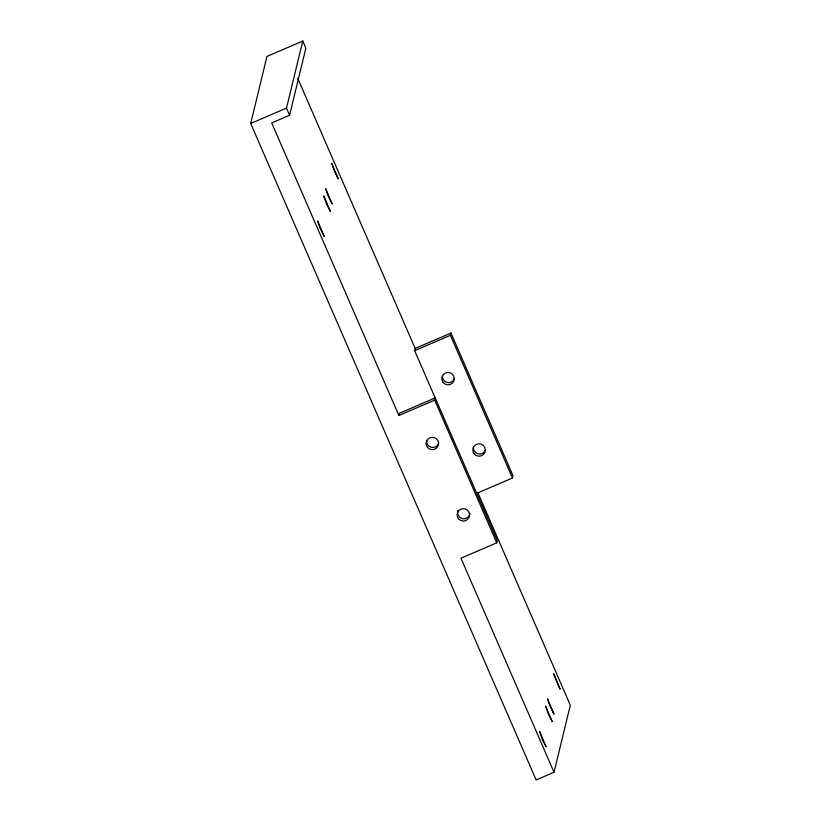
<?xml version="1.0" encoding="UTF-8"?>
<svg xmlns="http://www.w3.org/2000/svg" width="821" height="821" viewBox="0 0 821 821"><rect width="100%" height="100%" fill="white"/><g stroke="black" fill="none" stroke-linecap="round" stroke-linejoin="round"><path stroke-width="1.23" d="M477.74 492.313L570.308 705.198L554.031 772.263L536.134 779.95L250.692 123.478L266.969 56.413L302.764 41.05L305.864 48.182L289.597 115.248L271.7 122.934L398.903 415.488L434.699 400.125L435.243 397.887L399.447 413.25L398.903 415.488M289.597 115.248L286.498 108.115L302.764 41.05M554.031 772.263L460.961 558.198L496.756 542.835L497.3 540.598L414.626 350.659L415.169 348.422L297.674 78.19M476.683 493.37L512.478 478.007L450.431 335.296L450.965 333.059L415.169 348.422M512.478 478.007L513.022 475.77L450.965 333.059M250.692 123.478L286.498 108.115M414.626 350.659L450.431 335.296M434.699 400.125L496.756 542.835M454.393 378.717A6.24 6.209 13.6 0 1 442.386 375.7M485.416 450.072A6.24 6.209 13.6 0 1 473.409 447.055M438.66 443.545A6.24 6.209 13.6 0 1 426.653 440.528M470.084 513.33A6.24 6.209 13.6 0 1 462.367 518.626A6.24 6.209 13.6 0 1 458.077 510.303M553.508 673.62L560.025 689.014L553.508 673.62M331.756 163.512L334.732 171.928L338.262 178.793L331.756 163.512M325.65 188.656L327.774 195.07L332.166 203.947L325.65 188.656M323.843 196.106L326.82 204.532L330.35 211.397L323.843 196.106M317.748 221.26L319.872 227.663L324.254 236.551L317.748 221.26M547.494 698.845L549.608 705.26L554.001 714.137L547.494 698.845M545.688 706.306L548.664 714.722L552.194 721.587L545.688 706.306M539.582 731.449L542.558 739.865L546.088 746.741L539.582 731.449M443.155 382.504A6.24 6.209 13.6 0 0 453.849 380.954A6.24 6.209 13.6 0 0 447.127 372.508A6.24 6.209 13.6 0 0 443.155 382.504M474.179 453.859A6.24 6.209 13.6 0 0 484.872 452.309A6.24 6.209 13.6 0 0 478.15 443.863A6.24 6.209 13.6 0 0 474.179 453.859M427.423 447.332A6.24 6.209 13.6 0 0 438.127 445.782A6.24 6.209 13.6 0 0 431.405 437.336A6.24 6.209 13.6 0 0 427.423 447.332M458.457 518.687A6.24 6.209 13.6 0 0 469.15 517.138A6.24 6.209 13.6 0 0 462.428 508.692A6.24 6.209 13.6 0 0 458.457 518.687"/></g></svg>
